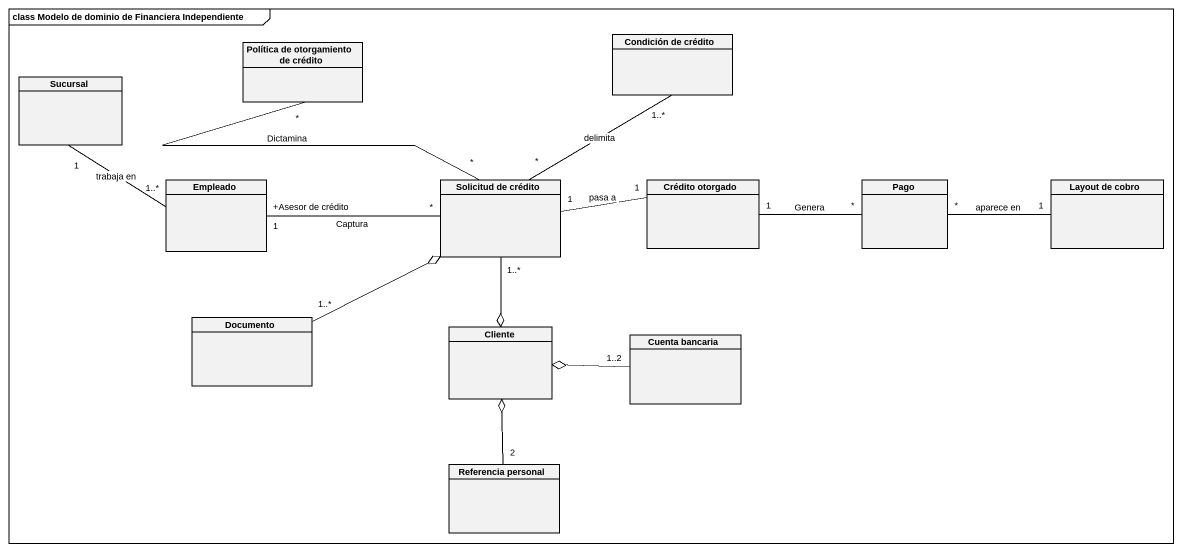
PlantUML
@startuml
mainframe class Modelo de dominio de Financiera Independiente
hide circle
hide empty members
class "Política de otorgamiento de crédito" as Política_de_otorgamiento_de
class "Condición de crédito" as Condición_de_crédito
class Sucursal
class Empleado
class "Solicitud de crédito" as Solicitud_de_crédito
class "Crédito otorgado" as Crédito_otorgado
class Pago
class "Layout de cobro" as Layout_de_cobro
class Documento
class Cliente
class "Cuenta bancaria" as Cuenta_bancaria
class "Referencia personal" as Referencia_personal
Política_de_otorgamiento_de "*" -- "*" Solicitud_de_crédito : Dictamina
Condición_de_crédito "1..*" -- "*" Solicitud_de_crédito : delimita
Empleado "1..*" -up- "1" Sucursal : trabaja en
Empleado "+Asesor de crédito\n1" -right- "*" Solicitud_de_crédito : Captura
Solicitud_de_crédito "1" -right- "1" Crédito_otorgado : pasa a
Solicitud_de_crédito "1..*" --o Cliente
Crédito_otorgado "1" -right- "*" Pago : Genera
Pago "*" -right- "1" Layout_de_cobro : aparece en
Documento "1..*" -right-o Solicitud_de_crédito
Cuenta_bancaria "1..2" -left-o Cliente
Referencia_personal "2" -up-o Cliente
@enduml
